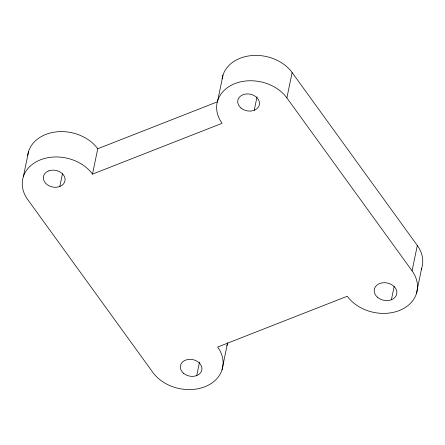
<?xml version="1.0" encoding="UTF-8"?>
<svg xmlns="http://www.w3.org/2000/svg" width="445" height="445" viewBox="0 0 445 445"><rect width="100%" height="100%" fill="white"/><g stroke="black" fill="none" stroke-linecap="round" stroke-linejoin="round"><path stroke-width="0.67" d="M23.346 176.693L28.597 151.339M59.83 186.461L62.456 173.784M222.116 78.882A38.164 29.448 11.7 0 1 251.62 55.586A38.164 29.448 11.7 0 1 292.126 72.552L417.31 245.479L412.059 270.838A38.164 29.448 11.7 0 1 399.221 310.56A38.164 29.448 11.7 0 1 347.261 296.242L217.672 347.044A38.164 29.448 11.7 0 1 204.834 386.766A38.164 29.448 11.7 0 1 152.874 372.448L27.69 199.521A38.164 29.448 11.7 0 1 40.528 159.799A38.164 29.448 11.7 0 1 92.488 174.117L97.739 148.758L217.661 101.744M217.739 100.481L222.989 75.127M196.729 375.574L199.494 362.23M254.24 110.282L257.004 96.938M222.011 369.873L227.262 344.519M412.059 270.838L286.875 97.906L292.126 72.552M391.4 299.752L394.159 286.408M416.403 293.661L421.654 268.307M92.488 174.117L222.077 123.31A38.164 29.448 11.7 0 1 234.916 83.588A38.164 29.448 11.7 0 1 286.875 97.906M27.646 155.733A38.164 29.448 11.7 0 1 56.827 131.831A38.164 29.448 11.7 0 1 97.739 148.758M417.31 245.479A38.164 29.448 11.7 0 1 421.226 269.514M227.779 342.667A38.164 29.448 11.7 0 1 226.833 345.726M48.917 170.808L46.63 171.954A10.992 8.483 11.7 0 0 45.473 183.101A10.992 8.483 11.7 0 0 59.524 186.616L61.811 185.47A10.992 8.483 11.7 0 0 62.968 174.323A10.992 8.483 11.7 0 0 48.917 170.808M183.646 373.355A10.903 8.411 11.7 0 0 201.635 370.746A10.903 8.411 11.7 0 0 188.14 359.46A10.903 8.411 11.7 0 0 183.646 373.355M241.057 108.052A10.992 8.483 11.7 0 0 259.19 105.421A10.992 8.483 11.7 0 0 245.584 94.04A10.992 8.483 11.7 0 0 241.057 108.052M377.66 297.421A11.448 8.833 11.7 0 0 396.551 294.685A11.448 8.833 11.7 0 0 382.377 282.831A11.448 8.833 11.7 0 0 377.66 297.421"/></g></svg>
